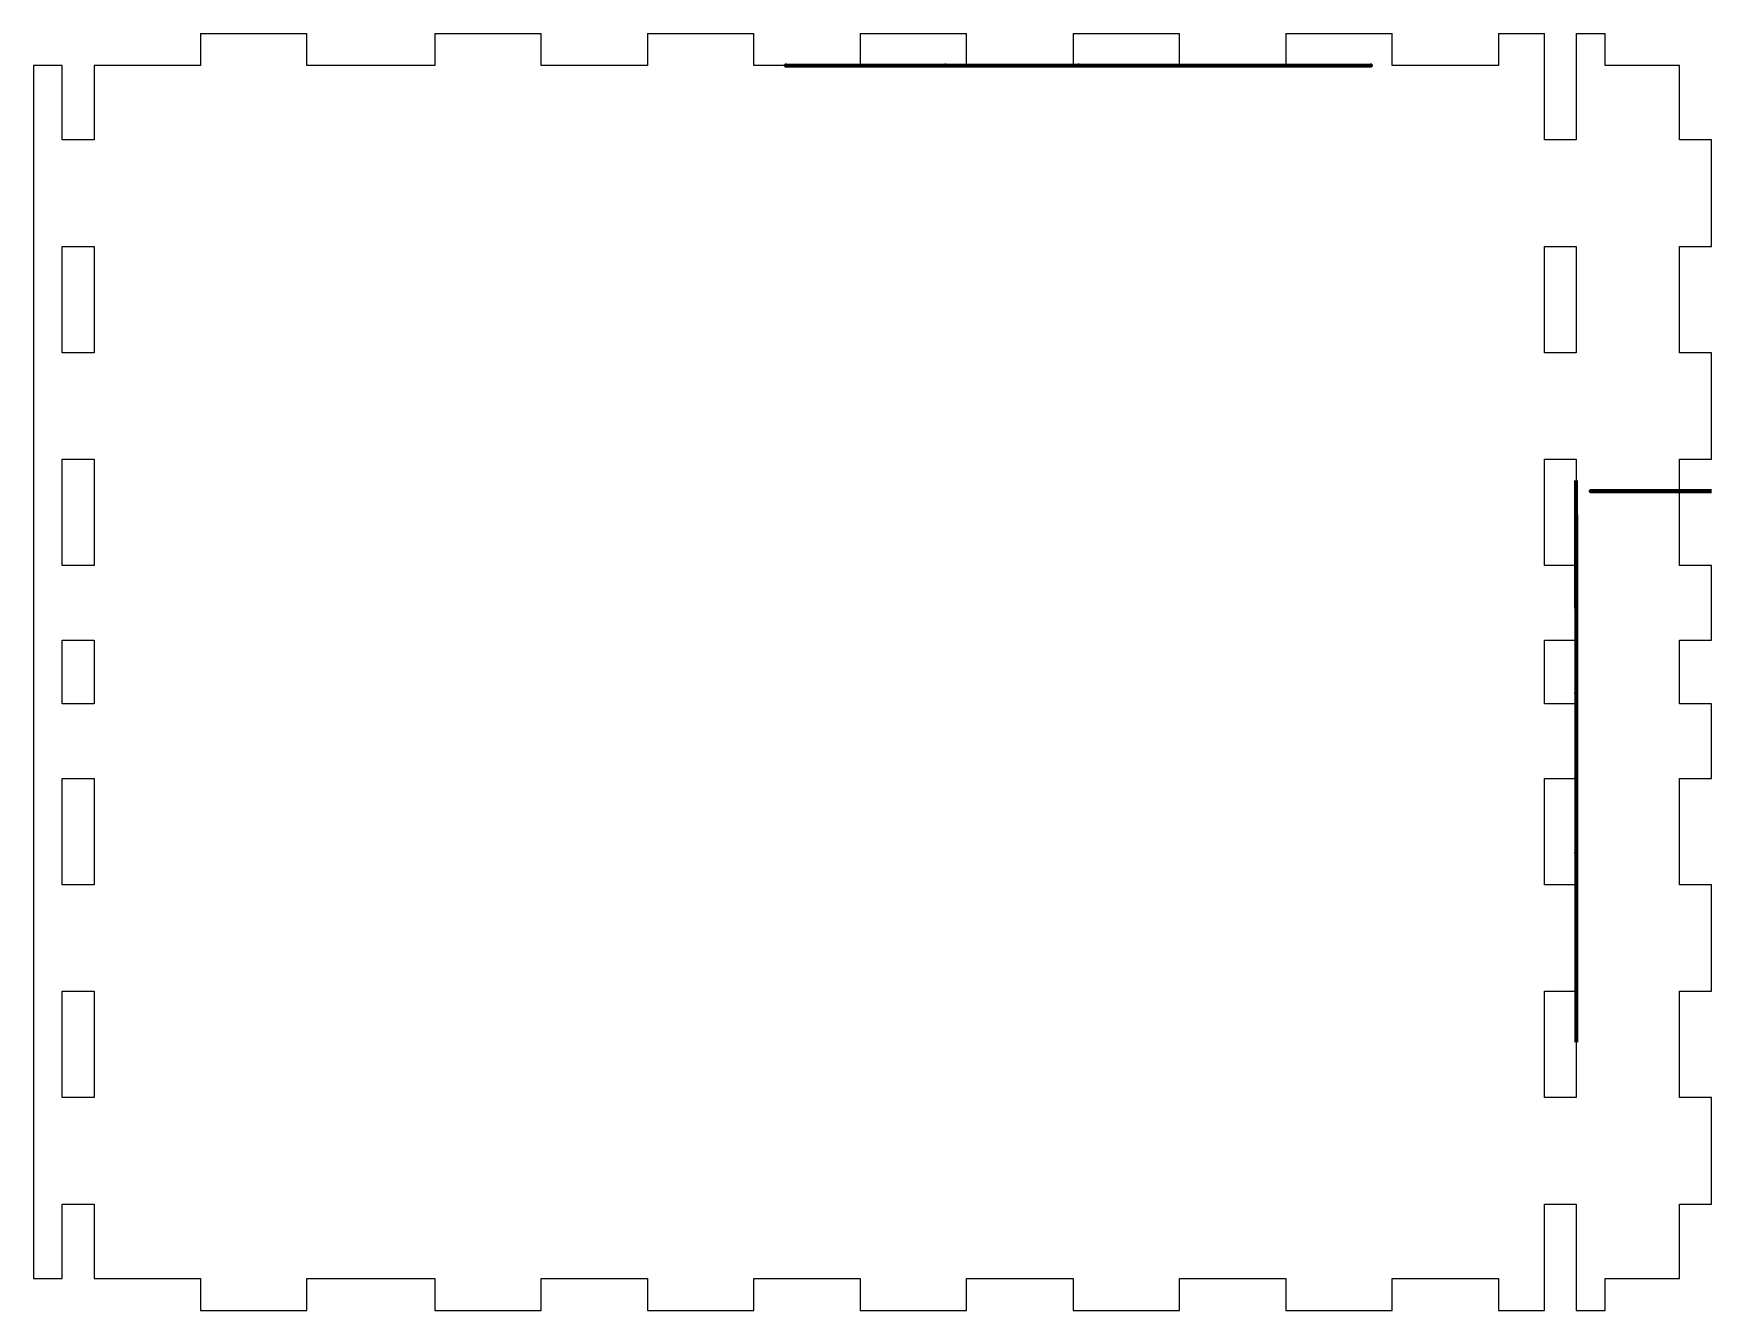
# Model space of a CAD drawing. Header units: millimetres. Extents: x -137 to 21, y -50 to 70.
import ezdxf

# ---------------------------------------------------------------- set-up
doc = ezdxf.new("R2010")
doc.units = ezdxf.units.MM
doc.layers.get('0').update_dxf_attribs({"color": 253, "lineweight": 70})

msp = doc.modelspace()

# ---------------------------------------------------------------- linework, layer by layer
at = {"color": 98, "lineweight": -3}
for p, q in [((-121.3, 70), (-121.3, 67)), ((-121.3, 70), (-111.3, 70)), ((-111.3, 67), (-111.3, 70)), ((-99.3, 70), (-99.3, 67)), ((-99.3, 70), (-89.3, 70)), ((-89.3, 67), (-89.3, 70)), ((-79.3, 70), (-79.3, 67)), ((-79.3, 70), (-69.3, 70)), ((-69.3, 67), (-69.3, 70)), ((-59.3, 70), (-59.3, 67)), ((-59.3, 70), (-49.3, 70)), ((-49.3, 67), (-49.3, 70)), ((-39.3, 70), (-39.3, 67)), ((-39.3, 70), (-29.3, 70)), ((-29.3, 67), (-29.3, 70)), ((-19.3, 70), (-19.3, 67)), ((-19.3, 70), (-9.3, 70)), ((-9.3, 67), (-9.3, 70)), ((0.7, 70), (0.7, 67)), ((0.7, 70), (5, 70)), ((5, 60), (5, 70)), ((8, 70), (10.7, 70)), ((8, 70), (8, 60)), ((10.7, 67), (10.7, 70)), ((-134.3, 67), (-137, 67)), ((-137, 67), (-137, -47)), ((-134.3, 60), (-134.3, 67)), ((-121.3, 67), (-131.3, 67)), ((-131.3, 67), (-131.3, 60)), ((-99.3, 67), (-111.3, 67)), ((-79.3, 67), (-89.3, 67)), ((-59.3, 67), (-69.3, 67)), ((-39.3, 67), (-49.3, 67)), ((-19.3, 67), (-29.3, 67)), ((0.7, 67), (-9.3, 67)), ((17.7, 67), (10.7, 67)), ((17.7, 60), (17.7, 67)), ((-131.3, 60), (-134.3, 60)), ((8, 60), (5, 60)), ((20.7, 60), (17.7, 60)), ((20.7, 50), (20.7, 60)), ((-134.3, 40), (-134.3, 50)), ((-134.3, 50), (-131.3, 50)), ((-131.3, 50), (-131.3, 40)), ((5, 40), (5, 50)), ((5, 50), (8, 50)), ((8, 50), (8, 40)), ((17.7, 40), (17.7, 50)), ((17.7, 50), (20.7, 50)), ((-131.3, 40), (-134.3, 40)), ((8, 40), (5, 40)), ((20.7, 40), (17.7, 40)), ((20.7, 30), (20.7, 40)), ((-134.3, 20), (-134.3, 30)), ((-134.3, 30), (-131.3, 30)), ((-131.3, 30), (-131.3, 20)), ((5, 20), (5, 30)), ((5, 30), (8, 30)), ((8, 30), (8, 20)), ((17.7, 20), (17.7, 30)), ((17.7, 30), (20.7, 30)), ((-131.3, 20), (-134.3, 20)), ((8, 20), (5, 20)), ((20.7, 20), (17.7, 20)), ((20.7, 13), (20.7, 20)), ((-134.3, 7), (-134.3, 13)), ((-134.3, 13), (-131.3, 13)), ((-131.3, 13), (-131.3, 7)), ((5, 7), (5, 13)), ((5, 13), (8, 13)), ((8, 13), (8, 7)), ((17.7, 7), (17.7, 13)), ((17.7, 13), (20.7, 13)), ((-131.3, 7), (-134.3, 7)), ((8, 7), (5, 7)), ((20.7, 7), (17.7, 7)), ((20.7, 0), (20.7, 7)), ((-134.3, -10), (-134.3, 0)), ((-134.3, 0), (-131.3, 0)), ((-131.3, 0), (-131.3, -10)), ((5, -10), (5, 0)), ((5, 0), (8, 0)), ((8, 0), (8, -10)), ((17.7, -10), (17.7, 0)), ((17.7, 0), (20.7, 0)), ((-131.3, -10), (-134.3, -10)), ((8, -10), (5, -10)), ((20.7, -10), (17.7, -10)), ((20.7, -20), (20.7, -10)), ((-134.3, -30), (-134.3, -20)), ((-134.3, -20), (-131.3, -20)), ((-131.3, -20), (-131.3, -30)), ((5, -30), (5, -20)), ((5, -20), (8, -20)), ((8, -20), (8, -30)), ((17.7, -30), (17.7, -20)), ((17.7, -20), (20.7, -20)), ((-131.3, -30), (-134.3, -30)), ((8, -30), (5, -30)), ((20.7, -30), (17.7, -30)), ((20.7, -40), (20.7, -30)), ((-134.3, -40), (-131.3, -40)), ((-134.3, -47), (-134.3, -40)), ((-131.3, -40), (-131.3, -47)), ((5, -40), (8, -40)), ((5, -50), (5, -40)), ((8, -40), (8, -50)), ((17.7, -47), (17.7, -40)), ((17.7, -40), (20.7, -40)), ((-137, -47), (-134.3, -47)), ((-131.3, -47), (-121.3, -47)), ((-121.3, -47), (-121.3, -50)), ((-111.3, -47), (-99.3, -47)), ((-111.3, -50), (-111.3, -47)), ((-99.3, -47), (-99.3, -50)), ((-89.3, -47), (-79.3, -47)), ((-89.3, -50), (-89.3, -47)), ((-79.3, -47), (-79.3, -50)), ((-69.3, -47), (-59.3, -47)), ((-69.3, -50), (-69.3, -47)), ((-59.3, -47), (-59.3, -50)), ((-49.3, -47), (-39.3, -47)), ((-49.3, -50), (-49.3, -47)), ((-39.3, -47), (-39.3, -50)), ((-29.3, -47), (-19.3, -47)), ((-29.3, -50), (-29.3, -47)), ((-19.3, -47), (-19.3, -50)), ((-9.3, -50), (-9.3, -47)), ((-9.3, -47), (0.7, -47)), ((0.7, -47), (0.7, -50)), ((10.7, -47), (17.7, -47)), ((10.7, -50), (10.7, -47)), ((-121.3, -50), (-111.3, -50)), ((-99.3, -50), (-89.3, -50)), ((-79.3, -50), (-69.3, -50)), ((-59.3, -50), (-49.3, -50)), ((-39.3, -50), (-29.3, -50)), ((-19.3, -50), (-9.3, -50)), ((0.7, -50), (5, -50)), ((8, -50), (10.7, -50))]:
    msp.add_line(p, q, dxfattribs=at)
for p, q in [((-66.3, 67), (-11.3, 67)), ((8, 16), (8, 28)), ((8, 16), (8, 28)), ((9.35, 27), (14.35, 27)), ((14.35, 27), (9.35, 27)), ((14.7, 27), (11.7, 27)), ((11.7, 27), (14.7, 27)), ((15.2, 27), (11.7, 27)), ((11.7, 27), (15.2, 27)), ((20.7, 27), (14.7, 27)), ((15.2, 27), (20.7, 27)), ((8, 24.8), (8, -24.8)), ((8, 14.09), (8, 1.91)), ((8, 10.54), (8, 5.46)), ((8, -0.91), (8, -13.09)), ((8, -4.46), (8, -9.54))]:
    msp.add_line(p, q)
for p in [(-66.3, 67), (-51.3, 67), (-38.8, 67), (-11.3, 67), (9.35, 27), (11.7, 27), (11.7, 27), (14.35, 27), (14.7, 27), (15.2, 27), (8, 18), (8, 18), (8, 18), (8, 18), (8, 8), (8, 0), (8, -7)]:
    msp.add_point(p)

doc.saveas('drawing.dxf')
